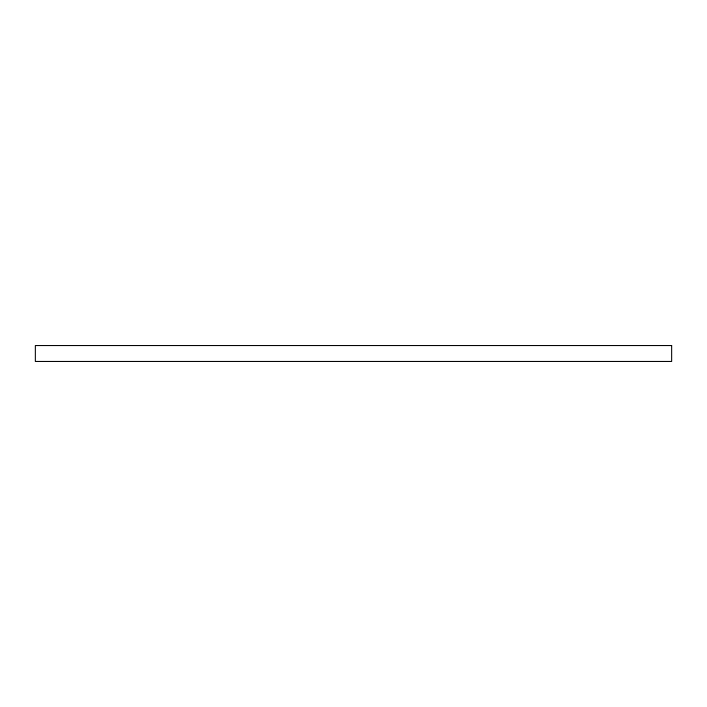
<?xml version="1.0" encoding="UTF-8"?>
<svg xmlns="http://www.w3.org/2000/svg" width="707" height="707" viewBox="0 0 707 707"><rect width="100%" height="100%" fill="white"/><g stroke="black" fill="none" stroke-linecap="round" stroke-linejoin="round"><path stroke-width="1.06" d="M671.65 345.546L35.35 345.546L35.35 361.454L671.65 361.454L671.65 345.546"/></g></svg>
